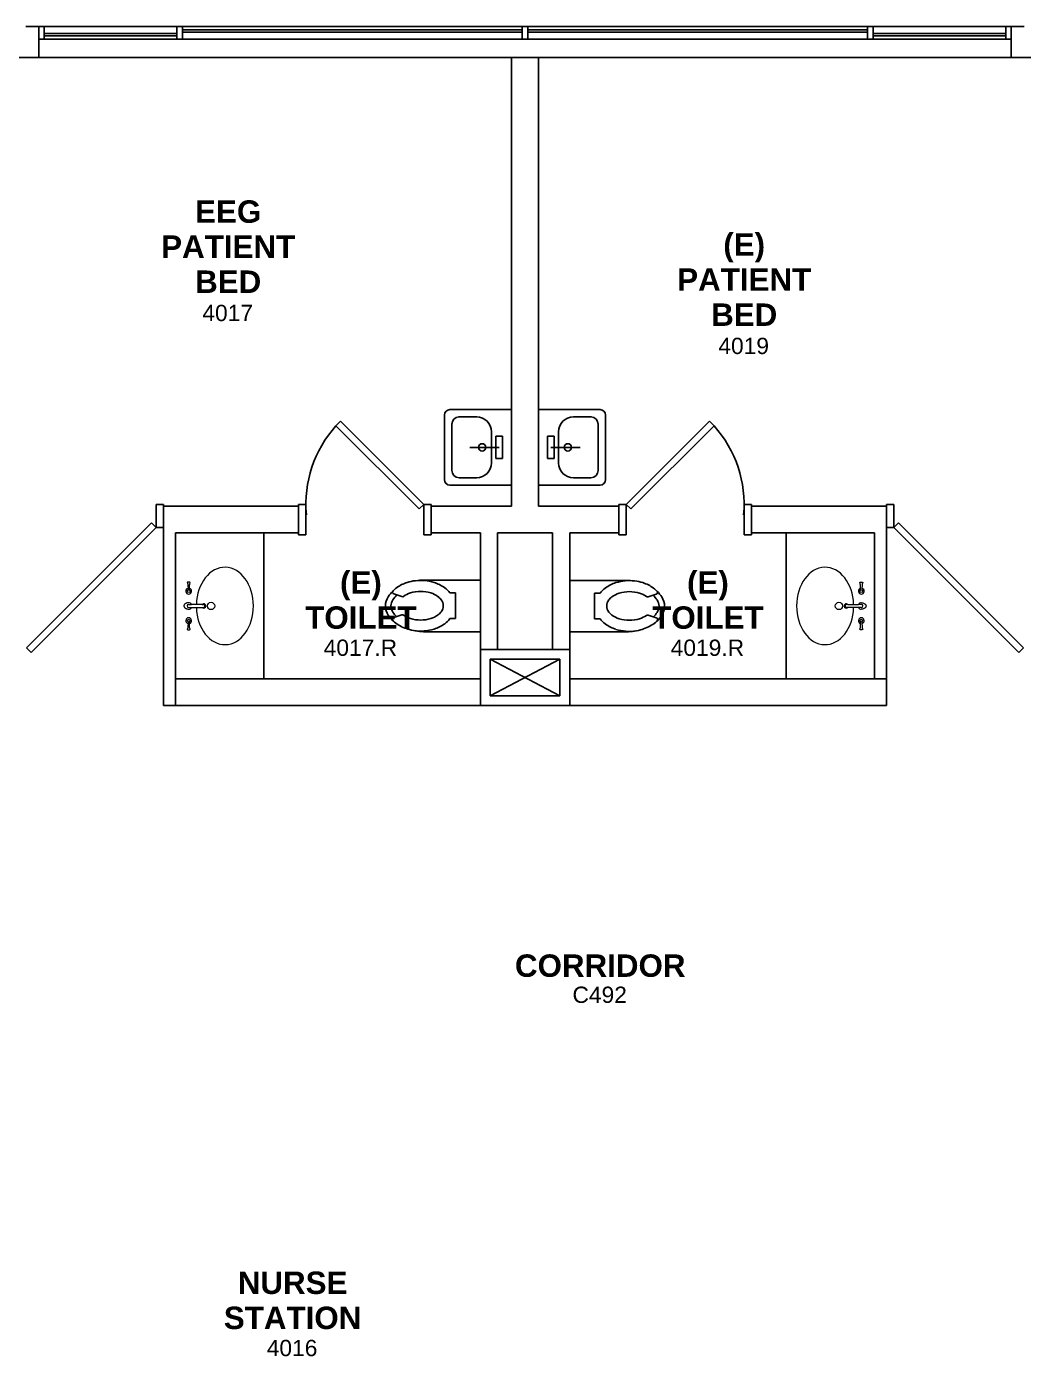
# Model space of a CAD drawing. Header units: inches. Extents: x -3235 to 3296, y 161 to 2924.
# Drawn here: x 895.2 to 1165.8, y 2195.8 to 2556.9 of the extents above; entities that cross this region are included whole.
import ezdxf

# ---------------------------------------------------------------- set-up
doc = ezdxf.new("R2010")
doc.units = ezdxf.units.IN
doc.header["$LTSCALE"] = 96
doc.header["$MEASUREMENT"] = 0
doc.layers.add('A-AREA-IDEN', color=4, linetype='CONTINUOUS', lineweight=9)
for name, color, linetype in [('A-DOOR', 2, 'CONTINUOUS'), ('A-FLOR-CASE', 3, 'CONTINUOUS'), ('A-FLOR-PFIX', 2, 'CONTINUOUS'), ('A-GLAZ', 2, 'CONTINUOUS'), ('A-GLAZ-SILL', 1, 'CONTINUOUS'), ('A-SHAFT', 1, 'CONTINUOUS'), ('A-WALL-FULL', 6, 'CONTINUOUS')]:
    doc.layers.add(name, color=color, linetype=linetype)
doc.styles.add('ARIAL', font='arial.ttf')
doc.styles.add('Arial_B', font='arialbd.ttf', dxfattribs={"height": 6.088537})

# ---------------------------------------------------------------- blocks, each defined once
blk = doc.blocks.new('cw-countertop-one-side - cw-countertop-one-side-24D-1624115-258679-fp04')
at = {"layer": 'A-FLOR-CASE'}
blk.add_line((15.63, 11.5), (-24, 11.5), dxfattribs=at)
blk = doc.blocks.new('cw-countertop-one-side - cw-countertop-one-side-24D-1623090-258679-fp04')
at = {"layer": 'A-FLOR-CASE'}
blk.add_line((-24, -11.5), (15.63, -11.5), dxfattribs=at)

msp = doc.modelspace()

# ---------------------------------------------------------------- linework, layer by layer
at = {"layer": 'A-DOOR'}
for p, q in [((980.37, 2449.75), (979.14, 2448.51)), ((979.14, 2448.51), (1001.76, 2425.89)), ((1003, 2427.12), (980.37, 2449.75)), ((1058, 2427.12), (1080.63, 2449.75)), ((1081.86, 2448.51), (1059.24, 2425.89)), ((1080.63, 2449.75), (1081.86, 2448.51)), ((1003, 2427.12), (1001.76, 2425.89)), ((1058, 2427.12), (1059.24, 2425.89)), ((895.2, 2388.17), (929.14, 2422.11)), ((930.38, 2420.87), (896.43, 2386.93)), ((930.38, 2420.87), (929.14, 2422.11)), ((1130.63, 2420.87), (1131.86, 2422.11)), ((1130.63, 2420.87), (1164.57, 2386.93)), ((1165.8, 2388.17), (1131.86, 2422.11)), ((896.43, 2386.93), (895.2, 2388.17)), ((1164.57, 2386.93), (1165.8, 2388.17))]:
    msp.add_line(p, q, dxfattribs=at)
for centre, start, end in [((1003, 2427.12), 138.1364, 185), ((1058, 2427.12), 355, 41.8636)]:
    msp.add_arc(centre, 31.98, start, end, dxfattribs=at)
at = {"layer": 'A-FLOR-PFIX'}
for p, q in [((1010.13, 2452.87), (1026.88, 2452.87)), ((1025.88, 2452.87), (1026.88, 2452.87)), ((1050.88, 2452.87), (1034.13, 2452.87)), ((1035.13, 2452.87), (1034.13, 2452.87)), ((1008.63, 2433.87), (1008.63, 2451.37)), ((1010.63, 2436.37), (1010.63, 2449.07)), ((1017.38, 2450.87), (1012.43, 2450.87)), ((1043.63, 2450.87), (1048.57, 2450.87)), ((1050.38, 2436.37), (1050.38, 2449.07)), ((1052.38, 2433.87), (1052.38, 2451.37)), ((1021.38, 2438.37), (1021.38, 2446.87)), ((1024.36, 2445.62), (1022.56, 2445.62)), ((1022.56, 2445.62), (1022.56, 2439.62)), ((1024.36, 2439.62), (1024.36, 2445.62)), ((1036.64, 2445.62), (1038.44, 2445.62)), ((1036.64, 2439.62), (1036.64, 2445.62)), ((1038.44, 2445.62), (1038.44, 2439.62)), ((1039.63, 2438.37), (1039.63, 2446.87)), ((1023.5, 2442.62), (1015.5, 2442.62)), ((1037.5, 2442.62), (1045.5, 2442.62)), ((1022.56, 2439.62), (1024.36, 2439.62)), ((1038.44, 2439.62), (1036.64, 2439.62)), ((1017.38, 2434.37), (1012.63, 2434.37)), ((1043.63, 2434.37), (1048.38, 2434.37)), ((1026.88, 2432.37), (1010.13, 2432.37)), ((1026.88, 2432.37), (1025.88, 2432.37)), ((1034.13, 2432.37), (1050.88, 2432.37)), ((1034.13, 2432.37), (1035.13, 2432.37)), ((932.38, 2427.12), (930.38, 2427.12)), ((930.38, 2427.12), (930.38, 2420.87)), ((932.38, 2420.87), (932.38, 2427.12)), ((969, 2418.87), (969, 2427.12)), ((969, 2427.12), (971, 2427.12)), ((971, 2427.12), (971, 2418.87)), ((1003, 2418.87), (1003, 2427.12)), ((1003, 2427.12), (1005, 2427.12)), ((1005, 2427.12), (1005, 2418.87)), ((1056, 2427.12), (1056, 2418.87)), ((1058, 2427.12), (1056, 2427.12)), ((1058, 2418.87), (1058, 2427.12)), ((1090, 2427.12), (1090, 2418.87)), ((1092, 2427.12), (1090, 2427.12)), ((1092, 2418.87), (1092, 2427.12)), ((1128.63, 2420.87), (1128.63, 2427.12)), ((1128.63, 2427.12), (1130.63, 2427.12)), ((1130.63, 2427.12), (1130.63, 2420.87)), ((930.38, 2420.87), (932.38, 2420.87)), ((1130.63, 2420.87), (1128.63, 2420.87)), ((971, 2418.87), (969, 2418.87)), ((1005, 2418.87), (1003, 2418.87)), ((1056, 2418.87), (1058, 2418.87)), ((1090, 2418.87), (1092, 2418.87)), ((1001.88, 2406.56), (1018.38, 2406.56)), ((1059.13, 2406.5), (1042.63, 2406.5)), ((997.07, 2402.09), (994.87, 2402.81)), ((1010.11, 2403.11), (1011.66, 2403.11)), ((1011.66, 2403.11), (1011.66, 2396.11)), ((1050.89, 2403.05), (1049.34, 2403.05)), ((1049.34, 2403.05), (1049.34, 2396.05)), ((1063.93, 2402.02), (1066.13, 2402.75)), ((994.85, 2396.4), (997.07, 2397.14)), ((1011.66, 2396.11), (1010.11, 2396.11)), ((1049.34, 2396.05), (1050.89, 2396.05)), ((1066.15, 2396.34), (1063.93, 2397.08)), ((1018.38, 2392.56), (1003.5, 2392.56)), ((1042.63, 2392.5), (1057.5, 2392.5))]:
    msp.add_line(p, q, dxfattribs=at)
at = {"layer": 'A-FLOR-PFIX', "lineweight": 9}
for p, q in [((938.84, 2405.82), (938.88, 2405.7)), ((938.88, 2405.7), (938.92, 2405.57)), ((938.92, 2405.57), (938.94, 2405.43)), ((938.94, 2405.43), (938.96, 2405.28)), ((938.96, 2405.28), (938.97, 2405.11)), ((938.97, 2405.11), (938.99, 2404.94)), ((938.99, 2404.94), (939, 2404.76)), ((939.41, 2404.76), (939.42, 2404.94)), ((939.42, 2404.94), (939.43, 2405.11)), ((939.43, 2405.11), (939.45, 2405.28)), ((939.45, 2405.28), (939.47, 2405.43)), ((939.47, 2405.43), (939.49, 2405.57)), ((939.49, 2405.57), (939.52, 2405.7)), ((939.52, 2405.7), (939.57, 2405.82)), ((1121.48, 2405.7), (1121.43, 2405.82)), ((1121.51, 2405.57), (1121.48, 2405.7)), ((1121.53, 2405.43), (1121.51, 2405.57)), ((1121.55, 2405.28), (1121.53, 2405.43)), ((1121.57, 2405.11), (1121.55, 2405.28)), ((1121.58, 2404.94), (1121.57, 2405.11)), ((1121.59, 2404.76), (1121.58, 2404.94)), ((1122.01, 2404.94), (1122, 2404.76)), ((1122.03, 2405.11), (1122.01, 2404.94)), ((1122.04, 2405.28), (1122.03, 2405.11)), ((1122.06, 2405.43), (1122.04, 2405.28)), ((1122.08, 2405.57), (1122.06, 2405.43)), ((1122.12, 2405.7), (1122.08, 2405.57)), ((1122.16, 2405.82), (1122.12, 2405.7)), ((939, 2404.76), (939.01, 2404.57)), ((939.01, 2404.57), (939.01, 2404.33)), ((939.01, 2404.36), (939.02, 2404.13)), ((939.02, 2404.13), (939.02, 2403.89)), ((939.39, 2404.33), (939.4, 2404.57)), ((939.39, 2404.13), (939.39, 2404.36)), ((939.39, 2403.89), (939.39, 2404.13)), ((939.4, 2404.57), (939.41, 2404.76)), ((1121.6, 2404.57), (1121.59, 2404.76)), ((1121.61, 2404.33), (1121.6, 2404.57)), ((1121.61, 2404.13), (1121.61, 2404.36)), ((1121.61, 2403.89), (1121.61, 2404.13)), ((1121.99, 2404.36), (1121.98, 2404.13)), ((1121.98, 2404.13), (1121.98, 2403.89)), ((1122, 2404.76), (1121.99, 2404.57)), ((1121.99, 2404.57), (1121.99, 2404.33)), ((939.2, 2399.97), (939.99, 2399.97)), ((939.2, 2399.16), (939.99, 2399.16)), ((942.88, 2399.97), (939.99, 2399.97)), ((939.99, 2399.16), (942.88, 2399.16)), ((942.88, 2399.97), (943.19, 2399.97)), ((942.88, 2399.16), (943.19, 2399.16)), ((1118.12, 2399.97), (1117.81, 2399.97)), ((1118.12, 2399.16), (1117.81, 2399.16)), ((1118.12, 2399.97), (1121.01, 2399.97)), ((1121.01, 2399.16), (1118.12, 2399.16)), ((1121.8, 2399.97), (1121.01, 2399.97)), ((1121.8, 2399.16), (1121.01, 2399.16)), ((938.97, 2394.01), (938.96, 2393.85)), ((938.99, 2394.18), (938.97, 2394.01)), ((939, 2394.36), (938.99, 2394.18)), ((939.01, 2394.56), (939, 2394.36)), ((939.02, 2395), (939.01, 2394.77)), ((939.01, 2394.8), (939.01, 2394.56)), ((939.02, 2395.24), (939.02, 2395)), ((939.39, 2395), (939.39, 2395.24)), ((939.39, 2394.77), (939.39, 2395)), ((939.4, 2394.56), (939.39, 2394.8)), ((939.41, 2394.36), (939.4, 2394.56)), ((939.42, 2394.18), (939.41, 2394.36)), ((939.43, 2394.01), (939.42, 2394.18)), ((939.45, 2393.85), (939.43, 2394.01)), ((1121.55, 2393.85), (1121.57, 2394.01)), ((1121.57, 2394.01), (1121.58, 2394.18)), ((1121.58, 2394.18), (1121.59, 2394.36)), ((1121.59, 2394.36), (1121.6, 2394.56)), ((1121.6, 2394.56), (1121.61, 2394.8)), ((1121.61, 2395), (1121.61, 2395.24)), ((1121.61, 2394.77), (1121.61, 2395)), ((1121.98, 2395.24), (1121.98, 2395)), ((1121.98, 2395), (1121.99, 2394.77)), ((1121.99, 2394.8), (1121.99, 2394.56)), ((1121.99, 2394.56), (1122, 2394.36)), ((1122, 2394.36), (1122.01, 2394.18)), ((1122.01, 2394.18), (1122.03, 2394.01)), ((1122.03, 2394.01), (1122.04, 2393.85)), ((938.88, 2393.42), (938.83, 2393.31)), ((938.92, 2393.55), (938.88, 2393.42)), ((938.94, 2393.7), (938.92, 2393.55)), ((938.96, 2393.85), (938.94, 2393.7)), ((939.46, 2393.7), (939.45, 2393.85)), ((939.49, 2393.55), (939.46, 2393.7)), ((939.52, 2393.42), (939.49, 2393.55)), ((939.57, 2393.31), (939.52, 2393.42)), ((1121.43, 2393.31), (1121.48, 2393.42)), ((1121.48, 2393.42), (1121.51, 2393.55)), ((1121.51, 2393.55), (1121.54, 2393.7)), ((1121.54, 2393.7), (1121.55, 2393.85)), ((1122.04, 2393.85), (1122.06, 2393.7)), ((1122.06, 2393.7), (1122.08, 2393.55)), ((1122.08, 2393.55), (1122.12, 2393.42)), ((1122.12, 2393.42), (1122.17, 2393.31))]:
    msp.add_line(p, q, dxfattribs=at)
at = {"layer": 'A-FLOR-PFIX'}
for centre in [(1018.88, 2442.62), (1042.13, 2442.62)]:
    msp.add_circle(centre, 1, dxfattribs=at)
at = {"layer": 'A-FLOR-PFIX', "lineweight": 9}
for centre, radius in [((939.2, 2403.56), 0.375), ((1121.8, 2403.56), 0.375), ((945.27, 2399.56), 1), ((1115.73, 2399.56), 1), ((939.2, 2395.56), 0.375), ((1121.8, 2395.56), 0.375)]:
    msp.add_circle(centre, radius, dxfattribs=at)
at = {"layer": 'A-FLOR-PFIX'}
for centre, radius, start, end in [((1010.13, 2451.37), 1.5, 90, 180), ((1050.88, 2451.37), 1.5, 0, 90), ((1012.63, 2448.87), 2, 90, 180), ((1017.38, 2446.87), 4, 0, 90), ((1043.63, 2446.87), 4, 90, 180), ((1048.38, 2448.87), 2, 0, 90), ((1017.38, 2438.37), 4, 270, 0), ((1043.63, 2438.37), 4, 180, 270), ((1010.13, 2433.87), 1.5, 180, 270), ((1012.63, 2436.37), 2, 180, 270), ((1048.38, 2436.37), 2, 270, 0), ((1050.88, 2433.87), 1.5, 270, 0), ((1001.33, 2396.82), 9.56, 107.1416, 126.6846), ((1002.16, 2394.12), 12.38, 96.5859, 107.1416), ((1002.16, 2394.12), 12.38, 72.8586, 96.5859), ((1003, 2396.82), 9.56, 53.3277, 72.8586), ((1058, 2396.75), 9.56, 107.1414, 126.6723), ((1058.84, 2394.06), 12.38, 83.4141, 107.1414), ((1058.84, 2394.06), 12.38, 72.8584, 83.4141), ((1059.67, 2396.75), 9.56, 53.3154, 72.8584), ((997.24, 2399.56), 4.62, 147.2385, 180), ((1000.24, 2397.64), 8.18, 133.3097, 147.2385), ((997.24, 2399.56), 3.12, 147.2383, 180), ((995.03, 2403.29), 0.5, 136.5741, 251.7562), ((1000.24, 2397.64), 6.68, 132.7565, 147.2383), ((1000.06, 2398.53), 7.43, 126.6881, 136.5742), ((997.23, 2402.56), 0.5, 251.7562, 305.5171), ((1001.33, 2396.82), 6.56, 107.1414, 125.5171), ((1002.16, 2394.12), 9.38, 90, 107.1414), ((1002.16, 2394.12), 9.38, 72.8586, 90), ((1003, 2396.82), 6.56, 53.3276, 72.8586), ((1004.27, 2398.53), 4.43, 38.1352, 53.3276), ((1005.53, 2399.61), 2.76, 323.419, 36.581), ((1004.27, 2398.53), 7.43, 38.1352, 53.3277), ((1056.73, 2398.46), 7.43, 126.6723, 141.8648), ((1056.73, 2398.46), 4.43, 126.6724, 141.8648), ((1058, 2396.75), 6.56, 107.1414, 126.6724), ((1058.84, 2394.06), 9.38, 90, 107.1414), ((1058.84, 2394.06), 9.38, 72.8586, 90), ((1059.67, 2396.75), 6.56, 54.4829, 72.8586), ((1063.77, 2402.5), 0.5, 234.4829, 288.2438), ((1060.76, 2397.57), 6.68, 32.7617, 47.2435), ((1060.94, 2398.46), 7.43, 43.4258, 53.3119), ((1065.97, 2403.23), 0.5, 288.2438, 43.4259), ((1060.76, 2397.57), 8.18, 32.7615, 46.6903), ((1063.76, 2399.5), 4.62, 360, 32.7615), ((997.24, 2399.56), 4.62, 180, 212.7617), ((997.24, 2399.56), 3.12, 180, 212.7616), ((1000.24, 2401.49), 6.68, 212.7616, 226.3142), ((1004.27, 2400.7), 4.43, 306.6724, 321.8648), ((1055.47, 2399.55), 2.76, 143.419, 216.581), ((1056.73, 2400.64), 4.43, 218.1352, 233.3276), ((1060.76, 2401.43), 6.68, 313.6858, 327.2384), ((1063.76, 2399.5), 3.12, 360, 32.7617), ((1063.76, 2399.5), 3.12, 327.2384, 0), ((1063.76, 2399.5), 4.62, 327.2383, 0), ((1000.24, 2401.49), 8.18, 212.7617, 237.2317), ((995, 2395.93), 0.5, 108.2438, 225.6721), ((1002.21, 2404.55), 11.82, 237.2317, 255.0712), ((997.23, 2396.66), 0.5, 54.4829, 108.2438), ((1001.33, 2402.41), 6.56, 234.4829, 252.8586), ((1002.16, 2405.11), 9.38, 252.8586, 270), ((1002.16, 2405.11), 9.38, 270, 287.1414), ((1003, 2402.41), 6.56, 287.1414, 306.6724), ((1003, 2402.41), 9.56, 287.1415, 306.6722), ((1004.27, 2400.7), 7.43, 306.6722, 321.8648), ((1056.73, 2400.64), 7.43, 218.1352, 233.3278), ((1058, 2402.35), 9.56, 233.3278, 252.8585), ((1058, 2402.35), 6.56, 233.3276, 252.8586), ((1058.84, 2405.04), 9.38, 252.8586, 270), ((1058.84, 2405.04), 9.38, 270, 287.1414), ((1059.67, 2402.35), 6.56, 287.1414, 305.5171), ((1058.79, 2404.49), 11.82, 284.9288, 302.7683), ((1063.77, 2396.6), 0.5, 71.7562, 125.5171), ((1060.76, 2401.43), 8.18, 302.7683, 327.2383), ((1066, 2395.87), 0.5, 314.3279, 71.7562), ((1003.5, 2409.4), 16.84, 255.0712, 270), ((1002.16, 2405.11), 12.38, 261.7349, 287.1415), ((1058.84, 2405.04), 12.38, 252.8585, 278.2651), ((1057.5, 2409.34), 16.84, 270, 284.9288)]:
    msp.add_arc(centre, radius, start, end, dxfattribs=at)
at = {"layer": 'A-FLOR-PFIX', "lineweight": 9}
for centre, radius, start, end in [((939.2, 2403.56), 0.787, 103.9161, 76.0839), ((1121.8, 2403.56), 0.787, 103.9161, 76.0839), ((939.2, 2399.56), 0.406, 90, 270), ((939.2, 2399.56), 0.89, 27.1409, 90), ((939.2, 2399.56), 0.89, 270, 332.8591), ((943.31, 2399.56), 0.594, 223.2914, 137.0225), ((943.19, 2399.56), 0.406, 270, 90), ((1117.69, 2399.56), 0.594, 42.9775, 316.7086), ((1117.81, 2399.56), 0.406, 90, 270), ((1121.8, 2399.56), 0.89, 90, 152.8591), ((1121.8, 2399.56), 0.89, 207.1409, 270), ((1121.8, 2399.56), 0.406, 270, 90), ((939.2, 2395.56), 0.787, 283.9161, 256.0839), ((1121.8, 2395.56), 0.787, 283.9161, 256.0839)]:
    msp.add_arc(centre, radius, start, end, dxfattribs=at)
for centre, start_param, end_param in [((949.02, 2399.56), 1.609473, 7.815305), ((1111.98, 2399.56), 4.751065, 10.956898)]:
    msp.add_ellipse(centre, major_axis=(0, 10.5), ratio=0.737968, start_param=start_param, end_param=end_param, dxfattribs=at)
for points, knots in [([(939.2, 2406.04), (939.15, 2406.04), (939.04, 2406.03), (938.91, 2405.99), (938.82, 2405.95), (938.8, 2405.93), (938.79, 2405.92), (938.79, 2405.91), (938.79, 2405.91), (938.79, 2405.9), (938.79, 2405.89), (938.79, 2405.89), (938.8, 2405.88), (938.81, 2405.86), (938.83, 2405.83), (938.84, 2405.82)], [0, 0, 0, 0, 0.166667, 0.333333, 0.5, 0.666667, 0.708333, 0.75, 0.791667, 0.833333, 0.869792, 0.895833, 0.916667, 0.958333, 1, 1, 1, 1]), ([(939.57, 2405.82), (939.58, 2405.83), (939.6, 2405.86), (939.61, 2405.88), (939.61, 2405.89), (939.62, 2405.89), (939.62, 2405.9), (939.62, 2405.91), (939.62, 2405.91), (939.62, 2405.92), (939.61, 2405.93), (939.61, 2405.94), (939.59, 2405.95), (939.58, 2405.96), (939.56, 2405.96), (939.54, 2405.97), (939.52, 2405.98), (939.48, 2406), (939.41, 2406.02), (939.31, 2406.04), (939.23, 2406.04), (939.2, 2406.04)], [0, 0, 0, 0, 0.041667, 0.083333, 0.104167, 0.130208, 0.166667, 0.208333, 0.25, 0.291667, 0.333333, 0.416667, 0.458333, 0.5, 0.541667, 0.583333, 0.625, 0.666667, 0.75, 0.916667, 1, 1, 1, 1]), ([(1121.43, 2405.82), (1121.42, 2405.83), (1121.4, 2405.86), (1121.39, 2405.88), (1121.39, 2405.89), (1121.38, 2405.89), (1121.38, 2405.9), (1121.38, 2405.91), (1121.38, 2405.91), (1121.38, 2405.92), (1121.39, 2405.93), (1121.4, 2405.94), (1121.43, 2405.96), (1121.53, 2406.01), (1121.69, 2406.04), (1121.8, 2406.04)], [-1, -1, -1, -1, -0.958333, -0.916667, -0.895833, -0.869792, -0.833333, -0.791667, -0.75, -0.708333, -0.666667, -0.583333, -0.5, -0.333333, 0, 0, 0, 0]), ([(1121.8, 2406.04), (1121.85, 2406.04), (1121.96, 2406.03), (1122.07, 2406), (1122.12, 2405.98), (1122.15, 2405.96), (1122.17, 2405.96), (1122.18, 2405.95), (1122.19, 2405.94), (1122.2, 2405.93), (1122.21, 2405.93), (1122.21, 2405.92), (1122.21, 2405.91), (1122.21, 2405.91), (1122.21, 2405.9), (1122.21, 2405.89), (1122.21, 2405.89), (1122.2, 2405.88), (1122.19, 2405.86), (1122.17, 2405.83), (1122.16, 2405.82)], [-1, -1, -1, -1, -0.833333, -0.666667, -0.583333, -0.541667, -0.5, -0.458333, -0.416667, -0.375, -0.333333, -0.291667, -0.25, -0.208333, -0.166667, -0.130208, -0.104167, -0.083333, -0.041667, 0, 0, 0, 0]), ([(939.2, 2400.45), (939.17, 2400.45), (939.1, 2400.45), (938.95, 2400.43), (938.78, 2400.39), (938.6, 2400.33), (938.47, 2400.27), (938.35, 2400.2), (938.17, 2400.09), (938.05, 2399.96), (937.98, 2399.84), (937.96, 2399.79), (937.92, 2399.71), (937.91, 2399.62), (937.91, 2399.56)], [0, 0, 0, 0, 0.076923, 0.153846, 0.307692, 0.384615, 0.461538, 0.538462, 0.615385, 0.807692, 0.831731, 0.855769, 0.903846, 1, 1, 1, 1]), ([(937.91, 2399.56), (937.91, 2399.52), (937.92, 2399.43), (937.96, 2399.32), (938, 2399.25), (938.05, 2399.17), (938.13, 2399.09), (938.23, 2399), (938.35, 2398.92), (938.47, 2398.85), (938.67, 2398.77), (938.93, 2398.69), (939.12, 2398.67), (939.2, 2398.67)], [0, 0, 0, 0, 0.076923, 0.153846, 0.192308, 0.230769, 0.307692, 0.384615, 0.461538, 0.538462, 0.615385, 0.807692, 1, 1, 1, 1]), ([(1121.8, 2400.45), (1121.88, 2400.45), (1122.07, 2400.43), (1122.33, 2400.36), (1122.53, 2400.27), (1122.65, 2400.2), (1122.77, 2400.13), (1122.87, 2400.04), (1122.95, 2399.95), (1123, 2399.88), (1123.04, 2399.8), (1123.08, 2399.7), (1123.09, 2399.61), (1123.09, 2399.56)], [-1, -1, -1, -1, -0.807692, -0.615385, -0.538462, -0.461538, -0.384615, -0.307692, -0.230769, -0.192308, -0.153846, -0.076923, 0, 0, 0, 0]), ([(1123.09, 2399.56), (1123.09, 2399.5), (1123.08, 2399.42), (1123.04, 2399.33), (1123.02, 2399.28), (1122.95, 2399.16), (1122.83, 2399.04), (1122.65, 2398.92), (1122.49, 2398.83), (1122.26, 2398.75), (1122.01, 2398.69), (1121.86, 2398.67), (1121.8, 2398.67)], [-1, -1, -1, -1, -0.903846, -0.855769, -0.831731, -0.807692, -0.615385, -0.538462, -0.461538, -0.307692, -0.153846, 0, 0, 0, 0]), ([(938.83, 2393.31), (938.82, 2393.29), (938.81, 2393.27), (938.8, 2393.25), (938.79, 2393.24), (938.79, 2393.23), (938.79, 2393.22), (938.78, 2393.22), (938.78, 2393.21), (938.79, 2393.2), (938.79, 2393.2), (938.8, 2393.19), (938.81, 2393.18), (938.83, 2393.17), (938.85, 2393.16), (938.87, 2393.15), (938.89, 2393.14), (938.93, 2393.13), (939, 2393.11), (939.09, 2393.09), (939.17, 2393.08), (939.2, 2393.08)], [0, 0, 0, 0, 0.041667, 0.083333, 0.104167, 0.130208, 0.166667, 0.208333, 0.25, 0.291667, 0.333333, 0.416667, 0.458333, 0.5, 0.541667, 0.583333, 0.625, 0.666667, 0.75, 0.916667, 1, 1, 1, 1]), ([(939.2, 2393.08), (939.26, 2393.08), (939.36, 2393.09), (939.49, 2393.13), (939.58, 2393.17), (939.61, 2393.19), (939.62, 2393.2), (939.62, 2393.21), (939.62, 2393.22), (939.62, 2393.22), (939.61, 2393.23), (939.61, 2393.24), (939.61, 2393.25), (939.59, 2393.27), (939.58, 2393.29), (939.57, 2393.31)], [0, 0, 0, 0, 0.166667, 0.333333, 0.5, 0.666667, 0.708333, 0.75, 0.791667, 0.833333, 0.869792, 0.895833, 0.916667, 0.958333, 1, 1, 1, 1]), ([(1121.8, 2393.08), (1121.74, 2393.08), (1121.64, 2393.09), (1121.53, 2393.13), (1121.47, 2393.15), (1121.44, 2393.16), (1121.43, 2393.17), (1121.41, 2393.18), (1121.4, 2393.18), (1121.39, 2393.19), (1121.39, 2393.2), (1121.38, 2393.2), (1121.38, 2393.21), (1121.38, 2393.22), (1121.38, 2393.22), (1121.39, 2393.23), (1121.39, 2393.24), (1121.39, 2393.25), (1121.41, 2393.27), (1121.42, 2393.29), (1121.43, 2393.31)], [-1, -1, -1, -1, -0.833333, -0.666667, -0.583333, -0.541667, -0.5, -0.458333, -0.416667, -0.375, -0.333333, -0.291667, -0.25, -0.208333, -0.166667, -0.130208, -0.104167, -0.083333, -0.041667, 0, 0, 0, 0]), ([(1122.17, 2393.31), (1122.18, 2393.29), (1122.19, 2393.27), (1122.2, 2393.25), (1122.21, 2393.24), (1122.21, 2393.23), (1122.21, 2393.22), (1122.22, 2393.22), (1122.22, 2393.21), (1122.21, 2393.2), (1122.21, 2393.2), (1122.2, 2393.19), (1122.16, 2393.17), (1122.06, 2393.12), (1121.91, 2393.08), (1121.8, 2393.08)], [-1, -1, -1, -1, -0.958333, -0.916667, -0.895833, -0.869792, -0.833333, -0.791667, -0.75, -0.708333, -0.666667, -0.583333, -0.5, -0.333333, 0, 0, 0, 0])]:
    msp.add_open_spline(points, degree=3, knots=knots, dxfattribs=at)
at = {"layer": 'A-GLAZ'}
for p, q in [((900, 2556.87), (898.5, 2556.87)), ((898.5, 2556.87), (898.5, 2553.5)), ((900, 2553.5), (900, 2556.87)), ((898.5, 2553.5), (900, 2553.5)), ((936, 2555), (900, 2555)), ((900, 2555), (900, 2554.37)), ((900, 2554.37), (936, 2554.37)), ((936, 2554.37), (936, 2555)), ((1029.75, 2556), (937.5, 2556)), ((937.5, 2556), (937.5, 2555.37)), ((937.5, 2555.37), (1029.75, 2555.37)), ((1029.75, 2555.37), (1029.75, 2556)), ((1123.5, 2556), (1031.25, 2556)), ((1031.25, 2556), (1031.25, 2555.37)), ((1031.25, 2555.37), (1123.5, 2555.37)), ((1123.5, 2555.37), (1123.5, 2556)), ((1161, 2555), (1125, 2555)), ((1125, 2555), (1125, 2554.37)), ((1125, 2554.37), (1161, 2554.37)), ((1161, 2554.37), (1161, 2555))]:
    msp.add_line(p, q, dxfattribs=at)
at = {"layer": 'A-GLAZ', "extrusion": (0, 0, -1)}
for p, q in [((937.5, 2556.87), (936, 2556.87)), ((936, 2556.87), (936, 2553.5)), ((937.5, 2553.5), (937.5, 2556.87)), ((1031.25, 2556.87), (1029.75, 2556.87)), ((1029.75, 2556.87), (1029.75, 2553.5)), ((1031.25, 2553.5), (1031.25, 2556.87)), ((1125, 2556.87), (1123.5, 2556.87)), ((1123.5, 2556.87), (1123.5, 2553.5)), ((1125, 2553.5), (1125, 2556.87)), ((1162.5, 2556.87), (1161, 2556.87)), ((1161, 2556.87), (1161, 2553.5)), ((1162.5, 2553.5), (1162.5, 2556.87)), ((936, 2553.5), (937.5, 2553.5)), ((1029.75, 2553.5), (1031.25, 2553.5)), ((1123.5, 2553.5), (1125, 2553.5)), ((1161, 2553.5), (1162.5, 2553.5))]:
    msp.add_line(p, q, dxfattribs=at)
at = {"layer": 'A-GLAZ-SILL'}
for p, q in [((936, 2556.87), (900, 2556.87)), ((1029.75, 2556.87), (937.5, 2556.87)), ((1123.5, 2556.87), (1031.25, 2556.87)), ((1161, 2556.87), (1125, 2556.87)), ((936, 2553.5), (900, 2553.5)), ((1029.75, 2553.5), (937.5, 2553.5)), ((1123.5, 2553.5), (1031.25, 2553.5)), ((1161, 2553.5), (1125, 2553.5))]:
    msp.add_line(p, q, dxfattribs=at)
at = {"layer": 'A-SHAFT'}
for p, q in [((1021, 2385.12), (1040, 2375.12)), ((1021, 2375.12), (1040, 2385.12))]:
    msp.add_line(p, q, dxfattribs=at)
at = {"layer": 'A-WALL-FULL'}
for p, q in [((898.5, 2556.87), (894.95, 2556.87)), ((898.5, 2548.5), (898.5, 2556.87)), ((1166.05, 2556.87), (1162.5, 2556.87)), ((1162.5, 2556.87), (1162.5, 2548.5)), ((1162.49, 2548.5), (1162.49, 2553.5)), ((1178.38, 2548.5), (882.63, 2548.5)), ((1026.88, 2548.5), (1026.88, 2426.62)), ((1034.13, 2426.62), (1034.13, 2548.5)), ((932.38, 2426.62), (932.38, 2372.5)), ((969, 2426.62), (932.38, 2426.62)), ((969, 2419.37), (969, 2426.62)), ((1026.88, 2426.62), (1005, 2426.62)), ((1005, 2426.62), (1005, 2419.37)), ((1056, 2426.62), (1034.13, 2426.62)), ((1056, 2419.37), (1056, 2426.62)), ((1128.63, 2426.62), (1092, 2426.62)), ((1092, 2426.62), (1092, 2419.37)), ((1128.63, 2372.5), (1128.63, 2426.62)), ((935.63, 2372.5), (935.63, 2419.37)), ((935.63, 2419.37), (969, 2419.37)), ((1005, 2419.37), (1018.38, 2419.37)), ((1018.38, 2419.37), (1018.38, 2372.5)), ((1023, 2419.37), (1038, 2419.37)), ((1023, 2387.75), (1023, 2419.37)), ((1038, 2419.37), (1038, 2387.75)), ((1042.63, 2419.37), (1056, 2419.37)), ((1042.63, 2419.37), (1042.63, 2372.5)), ((1092, 2419.37), (1125.38, 2419.37)), ((1125.38, 2419.37), (1125.38, 2379.75)), ((1018.38, 2387.75), (1042.63, 2387.75)), ((1021, 2375.12), (1021, 2385.12)), ((1021, 2385.12), (1040, 2385.12)), ((1040, 2385.12), (1040, 2375.12)), ((1018.38, 2379.75), (935.63, 2379.75)), ((1128.63, 2379.75), (1042.63, 2379.75)), ((932.38, 2372.5), (1128.63, 2372.5)), ((1040, 2375.12), (1021, 2375.12))]:
    msp.add_line(p, q, dxfattribs=at)

# ---------------------------------------------------------------- block references
at = {"layer": 'A-FLOR-CASE'}
for name, p, rotation in [('cw-countertop-one-side - cw-countertop-one-side-24D-1623090-258679-fp04', (948.13, 2403.75), 89.99999999999982), ('cw-countertop-one-side - cw-countertop-one-side-24D-1624115-258679-fp04', (1112.88, 2403.75), 90.00000000000018)]:
    msp.add_blockref(name, p, dxfattribs=dict(at, rotation=rotation))

# ---------------------------------------------------------------- texts
at = {"layer": 'A-AREA-IDEN', "attachment_point": 2, "line_spacing_factor": 0.938532}
for s, insert, char_height, width, style in [('EEG\\PPATIENT\\PBED', (949.92, 2509.7), 6.089, 41.976, 'Arial_B'), ('(E)\\PPATIENT\\PBED', (1090.01, 2500.75), 6.089, 41.976, 'Arial_B'), ('4017', (949.78, 2481.34), 4.426, 16.416, 'ARIAL'), ('4017', (949.78, 2481.34), 4.426, 16.416, 'ARIAL'), ('4019', (1089.87, 2472.39), 4.426, 16.416, 'ARIAL'), ('4019', (1089.87, 2472.39), 4.426, 16.416, 'ARIAL'), ('(E)\\PTOILET', (985.95, 2408.98), 6.089, 35.136, 'Arial_B'), ('(E)\\PTOILET', (1080.16, 2408.98), 6.089, 35.136, 'Arial_B'), ('4017.R', (985.81, 2390.43), 4.426, 23.76, 'ARIAL'), ('4017.R', (985.81, 2390.43), 4.426, 23.76, 'ARIAL'), ('4019.R', (1080.02, 2390.43), 4.426, 23.76, 'ARIAL'), ('4019.R', (1080.02, 2390.43), 4.426, 23.76, 'ARIAL'), ('CORRIDOR', (1050.92, 2304.94), 6.089, 53.784, 'Arial_B'), ('C492', (1050.78, 2296.2), 4.426, 17.604, 'ARIAL'), ('C492', (1050.78, 2296.2), 4.426, 17.604, 'ARIAL'), ('NURSE\\PSTATION', (967.4, 2218.83), 6.089, 43.128, 'Arial_B'), ('4016', (967.26, 2200.28), 4.426, 16.416, 'ARIAL'), ('4016', (967.26, 2200.28), 4.426, 16.416, 'ARIAL')]:
    msp.add_mtext(s, dxfattribs=dict(at, insert=insert, char_height=char_height, width=width, style=style))

doc.saveas('drawing.dxf')
